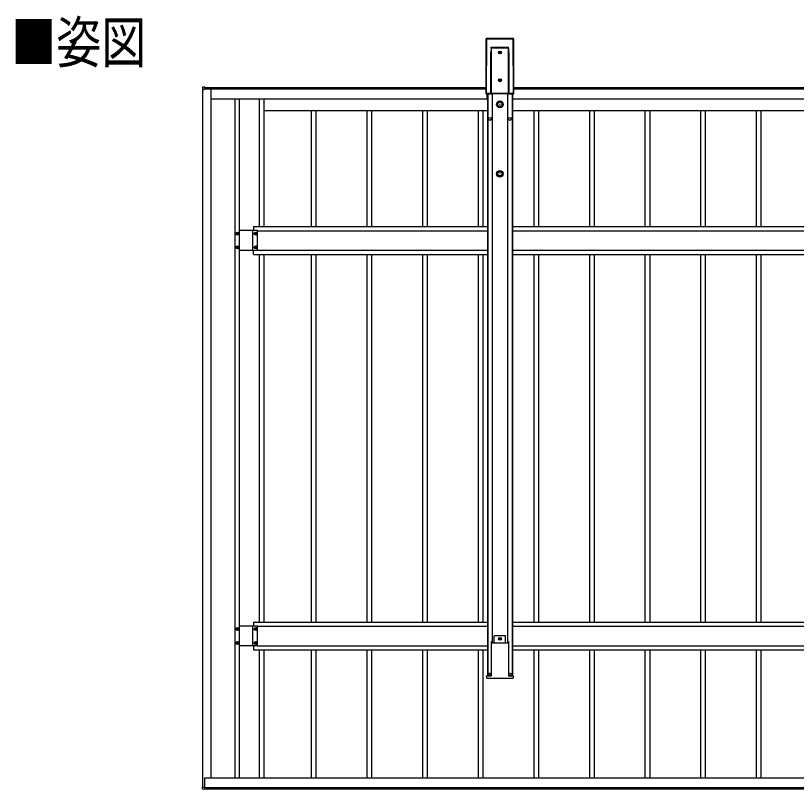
# Model space of a CAD drawing. Units: millimetres, scale not verified. Extents: x -12615 to 12615, y -8910 to 8910.
# Drawn here: x -5358 to -2551, y -166 to 2617 of the extents above; entities that cross this region are included whole.
import ezdxf
from ezdxf.enums import TextEntityAlignment as Align

# ---------------------------------------------------------------- set-up
doc = ezdxf.new("R2010")
doc.units = ezdxf.units.MM
doc.header["$LTSCALE"] = 50
doc.layers.add('0-2_USER1', color=3, linetype='Continuous')
doc.layers.add('0-6_YKK_A1', color=4, linetype='Continuous')
doc.styles.add('ＭＳ ゴシック', font='')
doc.styles.get('ＭＳ ゴシック').set_extended_font_data('MS Gothic')

msp = doc.modelspace()

# ---------------------------------------------------------------- linework, layer by layer
at = {"layer": '0-6_YKK_A1'}
for p, q in [((-3666.2, 2533.5), (-3666.83, 2336.36)), ((-3666.34, 2336.84), (-3665.72, 2533.02)), ((-3666.19, 2533.5), (-3666.2, 2533.5)), ((-3665.72, 2533.02), (-3666.19, 2533.5)), ((-3665.22, 2532.99), (-3665.85, 2336.81)), ((-3568.19, 2534), (-3665.7, 2534)), ((-3665.7, 2534), (-3665.22, 2533.52)), ((-3568.19, 2534), (-3665.7, 2534)), ((-3665.7, 2534), (-3665.7, 2534)), ((-3665.22, 2533.52), (-3568.66, 2533.52)), ((-3665.22, 2533.52), (-3665.22, 2532.99)), ((-3568.66, 2532.99), (-3665.22, 2532.99)), ((-3568.66, 2533.52), (-3568.19, 2534)), ((-3568.66, 2533.52), (-3568.66, 2532.99)), ((-3568.04, 2336.81), (-3568.66, 2532.99)), ((-3568.19, 2534), (-3568.19, 2534)), ((-3567.69, 2533.5), (-3568.17, 2533.02)), ((-3568.17, 2533.02), (-3567.54, 2336.84)), ((-3567.05, 2336.36), (-3567.69, 2533.5)), ((-3567.05, 2336.36), (-3567.69, 2533.5)), ((-3567.69, 2533.5), (-3567.69, 2533.5)), ((-3648, 2502.91), (-3585.88, 2502.91)), ((-3585.88, 2500.3), (-3648, 2500.3)), ((-3648, 2500.3), (-3648, 2337.37)), ((-3585.88, 2337.37), (-3585.88, 2500.3)), ((-3649.47, 2336.92), (-3649, 2483.7)), ((-3648.5, 2483.68), (-3648.97, 2336.9)), ((-3648.5, 2337.37), (-3648.5, 2483.68)), ((-3616.46, 2485.77), (-3616.46, 2486.73)), ((-3585.38, 2483.68), (-3585.38, 2337.37)), ((-3584.91, 2336.9), (-3585.38, 2483.68)), ((-3584.88, 2483.7), (-3584.41, 2336.92)), ((-3616.46, 2385.77), (-3616.46, 2386.73)), ((-4678.44, 2359.69), (-4685.97, 2359.23)), ((-4678.44, 2359.19), (-4678.44, 2359.69)), ((-4678.44, 2353.29), (-4678.44, 2359.19)), ((-4685.97, 2351.49), (-4680.26, 2351.49)), ((-4684.94, -157.54), (-4684.94, 2351.49)), ((-4680.26, 2351.49), (-4679.94, 2351.49)), ((-4679.94, 2351.49), (-4679.94, 2352.69)), ((-4654.94, 2352.68), (-4679.94, 2352.68)), ((-4679.44, 2352.68), (-4679.44, 2352.99)), ((-4678.44, 2358.18), (-3666.76, 2358.18)), ((-4678.44, 2353.18), (-3666.77, 2353.18)), ((-4676.44, 2353.15), (-3666.77, 2353.15)), ((-4676.44, 2353.15), (-4676.44, 2352.68)), ((-4654.94, -124.24), (-4654.94, 2352.68)), ((-3666.83, 2336.36), (-3666.83, 2336.36)), ((-3665.85, 2336.34), (-3666.33, 2335.86)), ((-3666.33, 2335.86), (-3645.57, 2335.86)), ((-3666.33, 2335.86), (-3645.57, 2335.86)), ((-3666.33, 2335.86), (-3666.33, 2335.86)), ((-3665.85, 2336.81), (-3649.46, 2336.81)), ((-3665.85, 2336.81), (-3665.85, 2336.34)), ((-3648.53, 2336.34), (-3665.85, 2336.34)), ((-3662.94, 2318.18), (-3662.94, 2335.86)), ((-3662.94, 2318.18), (-3662.94, 2335.86)), ((-3662.94, 2333.18), (-3661.94, 2333.18)), ((-3661.94, 2335.86), (-3661.94, 242.74)), ((-3660.74, 2335.86), (-3660.74, 242.74)), ((-3648.97, 2336.9), (-3648.5, 2337.37)), ((-3648, 2336.87), (-3648.53, 2336.34)), ((-3648, 2337.37), (-3585.88, 2337.37)), ((-3648, 2337.37), (-3648, 2336.87)), ((-3585.88, 2336.87), (-3648, 2336.87)), ((-3645.57, 2335.86), (-3645.32, 2336.74)), ((-3645.32, 2336.74), (-3588.44, 2336.74)), ((-3644.44, 2336.74), (-3644.44, 360.91)), ((-3589.44, 2336.74), (-3589.44, 360.91)), ((-3588.44, 2336.74), (-3588.19, 2335.86)), ((-3588.19, 2335.86), (-3567.55, 2335.86)), ((-3588.19, 2335.86), (-3567.55, 2335.86)), ((-3585.88, 2337.37), (-3585.88, 2336.87)), ((-3585.35, 2336.34), (-3585.88, 2336.87)), ((-3585.38, 2337.37), (-3584.91, 2336.9)), ((-3568.04, 2336.34), (-3585.35, 2336.34)), ((-3584.42, 2336.81), (-3568.04, 2336.81)), ((-3573.14, 2335.86), (-3573.14, 242.74)), ((-3571.94, 2335.86), (-3571.94, 242.74)), ((-3571.94, 2333.18), (-3570.94, 2333.18)), ((-3570.94, 2318.18), (-3570.94, 2335.86)), ((-3570.94, 2318.18), (-3570.94, 2335.86)), ((-3568.04, 2336.34), (-3568.04, 2336.81)), ((-3567.55, 2335.86), (-3568.04, 2336.34)), ((-3567.55, 2335.86), (-3567.55, 2335.86)), ((-3567.54, 2336.84), (-3567.05, 2336.36)), ((-3567.12, 2358.18), (-792.76, 2358.18)), ((-3567.11, 2353.18), (-792.77, 2353.18)), ((-3567.11, 2353.15), (-792.77, 2353.15)), ((-3567.05, 2336.36), (-3567.05, 2336.36)), ((-4654.94, 2318.18), (-3662.94, 2318.18)), ((-4569.94, 2318.18), (-4569.94, -124.24)), ((-4553.94, 2318.18), (-4553.94, -124.24)), ((-4482.94, 2318.18), (-4482.94, 1858.18)), ((-4465.94, 2318.18), (-4465.94, 1858.18)), ((-3570.94, 2318.18), (-788.94, 2318.18)), ((-4465.94, 2275.18), (-4278.84, 2275.18)), ((-4293.94, 1858.18), (-4293.94, 2275.18)), ((-4293.94, 2275.18), (-4078.84, 2275.18)), ((-4276.94, 1858.18), (-4276.94, 2275.18)), ((-4093.94, 1858.18), (-4093.94, 2275.18)), ((-4093.94, 2275.18), (-3878.84, 2275.18)), ((-4076.94, 1858.18), (-4076.94, 2275.18)), ((-3893.94, 1858.18), (-3893.94, 2275.18)), ((-3893.94, 2275.18), (-3678.84, 2275.18)), ((-3876.94, 1858.18), (-3876.94, 2275.18)), ((-3693.94, 1858.18), (-3693.94, 2275.18)), ((-3693.94, 2275.18), (-3661.94, 2275.18)), ((-3676.94, 1858.18), (-3676.94, 2275.18)), ((-3571.94, 2275.18), (-3478.84, 2275.18)), ((-3493.94, 1858.18), (-3493.94, 2275.18)), ((-3493.94, 2275.18), (-3278.84, 2275.18)), ((-3476.94, 1858.18), (-3476.94, 2275.18)), ((-3293.94, 1858.18), (-3293.94, 2275.18)), ((-3293.94, 2275.18), (-3078.84, 2275.18)), ((-3276.94, 1858.18), (-3276.94, 2275.18)), ((-3093.94, 1858.18), (-3093.94, 2275.18)), ((-3093.94, 2275.18), (-2878.84, 2275.18)), ((-3076.94, 1858.18), (-3076.94, 2275.18)), ((-2893.94, 1858.18), (-2893.94, 2275.18)), ((-2893.94, 2275.18), (-2678.84, 2275.18)), ((-2876.94, 1858.18), (-2876.94, 2275.18)), ((-2693.94, 1858.18), (-2693.94, 2275.18)), ((-2693.94, 2275.18), (-2478.84, 2275.18)), ((-2676.94, 1858.18), (-2676.94, 2275.18)), ((-4502.94, 1858.18), (-4502.94, 1843.68)), ((-4502.94, 1858.18), (-3661.94, 1858.18)), ((-3571.94, 1858.18), (-787.94, 1858.18)), ((-4561.42, 1834.62), (-4561.42, 1835.58)), ((-4487.94, 1843.68), (-4553.94, 1843.68)), ((-4487.94, 1843.68), (-4553.94, 1843.68)), ((-4505.44, 1772.68), (-4505.44, 1843.68)), ((-4505.44, 1772.68), (-4505.44, 1843.68)), ((-4495.42, 1834.62), (-4495.42, 1835.58)), ((-4487.94, 1772.68), (-4487.94, 1843.68)), ((-4487.94, 1772.68), (-4487.94, 1843.68)), ((-4487.94, 1843.18), (-3661.94, 1843.18)), ((-3571.94, 1843.18), (-787.94, 1843.18)), ((-4561.42, 1784.62), (-4561.42, 1785.58)), ((-4487.94, 1772.68), (-4553.94, 1772.68)), ((-4487.94, 1772.68), (-4553.94, 1772.68)), ((-4502.94, 1758.18), (-4502.94, 1772.68)), ((-4495.42, 1784.62), (-4495.42, 1785.58)), ((-4487.94, 1773.18), (-3661.94, 1773.18)), ((-3571.94, 1773.18), (-787.94, 1773.18)), ((-4502.94, 1758.18), (-3661.94, 1758.18)), ((-4482.94, 1758.18), (-4482.94, 435.76)), ((-4465.94, 1758.18), (-4465.94, 435.76)), ((-4293.94, 435.76), (-4293.94, 1758.18)), ((-4276.94, 435.76), (-4276.94, 1758.18)), ((-4093.94, 435.76), (-4093.94, 1758.18)), ((-4076.94, 435.76), (-4076.94, 1758.18)), ((-3893.94, 435.76), (-3893.94, 1758.18)), ((-3876.94, 435.76), (-3876.94, 1758.18)), ((-3693.94, 435.76), (-3693.94, 1758.18)), ((-3676.94, 435.76), (-3676.94, 1758.18)), ((-3571.94, 1758.18), (-787.94, 1758.18)), ((-3493.94, 435.76), (-3493.94, 1758.18)), ((-3476.94, 435.76), (-3476.94, 1758.18)), ((-3293.94, 435.76), (-3293.94, 1758.18)), ((-3276.94, 435.76), (-3276.94, 1758.18)), ((-3093.94, 435.76), (-3093.94, 1758.18)), ((-3076.94, 435.76), (-3076.94, 1758.18)), ((-2893.94, 435.76), (-2893.94, 1758.18)), ((-2876.94, 435.76), (-2876.94, 1758.18)), ((-2693.94, 435.76), (-2693.94, 1758.18)), ((-2676.94, 435.76), (-2676.94, 1758.18)), ((-4487.94, 421.26), (-4553.94, 421.26)), ((-4505.44, 350.26), (-4505.44, 421.26)), ((-4502.94, 435.76), (-4502.94, 421.26)), ((-4502.94, 435.76), (-3661.94, 435.76)), ((-4487.94, 350.26), (-4487.94, 421.26)), ((-3571.94, 435.76), (-787.94, 435.76)), ((-4561.42, 412.2), (-4561.42, 413.16)), ((-4495.42, 412.2), (-4495.42, 413.16)), ((-4487.94, 420.76), (-3661.94, 420.76)), ((-3571.94, 420.76), (-787.94, 420.76)), ((-3648.19, 366.1), (-3648.19, 242.89)), ((-3647.83, 366.24), (-3648.18, 366.24)), ((-3647.83, 366.24), (-3647.33, 366.24)), ((-3647.33, 366.24), (-3645.29, 366.24)), ((-3644.98, 360.91), (-3645.29, 366.24)), ((-3596.44, 386.74), (-3637.44, 386.74)), ((-3637.44, 360.91), (-3637.44, 386.74)), ((-3616.46, 377.18), (-3616.46, 378.14)), ((-3596.44, 360.91), (-3596.44, 386.74)), ((-3588.59, 366.24), (-3586.55, 366.24)), ((-3586.55, 366.24), (-3586.05, 366.24)), ((-3586.05, 366.24), (-3585.7, 366.24)), ((-3585.69, 366.1), (-3585.69, 242.89)), ((-4561.42, 362.2), (-4561.42, 363.16)), ((-4487.94, 350.26), (-4553.94, 350.26)), ((-4502.94, 350.26), (-4502.94, 335.76)), ((-4495.42, 362.2), (-4495.42, 363.16)), ((-4487.94, 350.76), (-3661.94, 350.76)), ((-3571.94, 350.76), (-787.94, 350.76)), ((-4502.94, 335.76), (-3661.94, 335.76)), ((-4482.94, 335.76), (-4482.94, -124.24)), ((-4465.94, 335.76), (-4465.94, -124.24)), ((-4293.94, -124.24), (-4293.94, 335.76)), ((-4276.94, -124.24), (-4276.94, 335.76)), ((-4093.94, -124.24), (-4093.94, 335.76)), ((-4076.94, -124.24), (-4076.94, 335.76)), ((-3893.94, -124.24), (-3893.94, 335.76)), ((-3876.94, -124.24), (-3876.94, 335.76)), ((-3693.94, -124.24), (-3693.94, 335.76)), ((-3676.94, -124.24), (-3676.94, 335.76)), ((-3571.94, 335.76), (-787.94, 335.76)), ((-3493.94, -124.24), (-3493.94, 335.76)), ((-3476.94, -124.24), (-3476.94, 335.76)), ((-3293.94, -124.24), (-3293.94, 335.76)), ((-3276.94, -124.24), (-3276.94, 335.76)), ((-3093.94, -124.24), (-3093.94, 335.76)), ((-3076.94, -124.24), (-3076.94, 335.76)), ((-2893.94, -124.24), (-2893.94, 335.76)), ((-2876.94, -124.24), (-2876.94, 335.76)), ((-2693.94, -124.24), (-2693.94, 335.76)), ((-2676.94, -124.24), (-2676.94, 335.76)), ((-3664.31, 242.74), (-3649.3, 242.74)), ((-3648.77, 233.24), (-3662.35, 233.24)), ((-3658.44, 242.74), (-3658.44, 246.74)), ((-3649.44, 242.74), (-3649.44, 246.74)), ((-3649.3, 242.74), (-3648.3, 242.74)), ((-3647.28, 233.24), (-3648.77, 233.24)), ((-3648.2, 242.74), (-3648.3, 242.74)), ((-3646.9, 233.24), (-3647.28, 233.24)), ((-3586.98, 233.24), (-3646.9, 233.24)), ((-3586.6, 233.24), (-3586.98, 233.24)), ((-3585.11, 233.24), (-3586.6, 233.24)), ((-3585.68, 242.74), (-3585.58, 242.74)), ((-3585.58, 242.74), (-3584.58, 242.74)), ((-3571.53, 233.24), (-3585.11, 233.24)), ((-3584.58, 242.74), (-3569.57, 242.74)), ((-3584.44, 242.74), (-3584.44, 246.74)), ((-3575.44, 242.74), (-3575.44, 246.74)), ((-3569.57, 242.74), (-3569.07, 242.74)), ((-3569.07, 242.74), (-3569.54, 235.12)), ((-4679.44, -124.24), (295.06, -124.24)), ((-4679.44, -124.24), (-4679.44, -159.04)), ((-4685.97, -157.54), (-4680.26, -157.54)), ((-4678.44, -165.74), (-4685.97, -165.28)), ((-4680.26, -157.54), (-4679.94, -157.54)), ((-4679.94, -157.54), (-4679.94, -158.74)), ((-4679.94, -157.54), (-4679.94, -158.74)), ((-4679.44, -158.74), (-4679.94, -158.74)), ((-4678.44, -159.24), (315.56, -159.24)), ((-4678.44, -159.34), (-4678.44, -165.24)), ((-4678.44, -164.24), (315.56, -164.24)), ((-4678.44, -165.24), (-4678.44, -165.74))]:
    msp.add_line(p, q, dxfattribs=at)
for points in [[(-3666.19, 2533.5), (-3666.83, 2336.36), (-3666.34, 2336.84)], [(-3648.36, 2500.32), (-3648.09, 2502.3), (-3648, 2502.87), (-3648, 2502.91)], [(-3648, 2500.3), (-3648.02, 2500.3), (-3648.05, 2500.3), (-3648.07, 2500.3), (-3648.09, 2500.3), (-3648.12, 2500.3), (-3648.14, 2500.3), (-3648.16, 2500.3), (-3648.18, 2500.3)], [(-3585.7, 2500.3), (-3585.84, 2502.29), (-3585.88, 2502.87), (-3585.88, 2502.91)], [(-3585.88, 2500.3), (-3585.86, 2500.3), (-3585.83, 2500.3), (-3585.81, 2500.3), (-3585.79, 2500.3), (-3585.77, 2500.3), (-3585.74, 2500.3), (-3585.72, 2500.3), (-3585.7, 2500.3)], [(-3618.38, 2484.81), (-3619.34, 2484.81), (-3619.34, 2483.85), (-3618.38, 2483.85)], [(-3616.46, 2486.73), (-3617.42, 2486.73), (-3617.42, 2485.77)], [(-3617.42, 2482.89), (-3617.42, 2481.93), (-3616.46, 2481.93), (-3616.46, 2482.89)], [(-3615.5, 2483.85), (-3614.54, 2483.85), (-3614.54, 2484.81), (-3615.5, 2484.81)], [(-3616.46, 2386.73), (-3617.42, 2386.73), (-3617.42, 2385.77)], [(-4686.44, 2358.73), (-4686.44, 2351.49), (-4685.97, 2351.49)], [(-3618.38, 2384.81), (-3619.34, 2384.81), (-3619.34, 2383.85), (-3618.38, 2383.85)], [(-3617.42, 2382.89), (-3617.42, 2381.93), (-3616.46, 2381.93), (-3616.46, 2382.89)], [(-3615.5, 2383.85), (-3614.54, 2383.85), (-3614.54, 2384.81), (-3615.5, 2384.81)], [(-4679.64, 2352.99), (-4678.44, 2352.99), (-4678.44, 2353.29)], [(-3648, 2337.37), (-3648.09, 2337.37), (-3648.19, 2337.37), (-3648.27, 2337.37), (-3648.34, 2337.37), (-3648.41, 2337.37), (-3648.45, 2337.37), (-3648.49, 2337.37), (-3648.5, 2337.37)], [(-3585.88, 2337.37), (-3585.79, 2337.37), (-3585.7, 2337.37), (-3585.61, 2337.37), (-3585.54, 2337.37), (-3585.48, 2337.37), (-3585.43, 2337.37), (-3585.4, 2337.37), (-3585.38, 2337.37)], [(-4562.38, 1832.7), (-4563.34, 1832.7), (-4563.34, 1833.66), (-4562.38, 1833.66)], [(-4561.42, 1835.58), (-4560.46, 1835.58), (-4560.46, 1834.62)], [(-4560.46, 1831.74), (-4560.46, 1830.78), (-4561.42, 1830.78), (-4561.42, 1831.74)], [(-4559.5, 1833.66), (-4558.54, 1833.66), (-4558.54, 1832.7), (-4559.5, 1832.7)], [(-4496.38, 1832.7), (-4497.34, 1832.7), (-4497.34, 1833.66), (-4496.38, 1833.66)], [(-4495.42, 1835.58), (-4494.46, 1835.58), (-4494.46, 1834.62)], [(-4494.46, 1831.74), (-4494.46, 1830.78), (-4495.42, 1830.78), (-4495.42, 1831.74)], [(-4493.5, 1833.66), (-4492.54, 1833.66), (-4492.54, 1832.7), (-4493.5, 1832.7)], [(-4562.38, 1782.7), (-4563.34, 1782.7), (-4563.34, 1783.66), (-4562.38, 1783.66)], [(-4561.42, 1785.58), (-4560.46, 1785.58), (-4560.46, 1784.62)], [(-4560.46, 1781.74), (-4560.46, 1780.78), (-4561.42, 1780.78), (-4561.42, 1781.74)], [(-4559.5, 1783.66), (-4558.54, 1783.66), (-4558.54, 1782.7), (-4559.5, 1782.7)], [(-4496.38, 1782.7), (-4497.34, 1782.7), (-4497.34, 1783.66), (-4496.38, 1783.66)], [(-4495.42, 1785.58), (-4494.46, 1785.58), (-4494.46, 1784.62)], [(-4494.46, 1781.74), (-4494.46, 1780.78), (-4495.42, 1780.78), (-4495.42, 1781.74)], [(-4493.5, 1783.66), (-4492.54, 1783.66), (-4492.54, 1782.7), (-4493.5, 1782.7)], [(-4562.38, 410.28), (-4563.34, 410.28), (-4563.34, 411.24), (-4562.38, 411.24)], [(-4561.42, 413.16), (-4560.46, 413.16), (-4560.46, 412.2)], [(-4560.46, 409.32), (-4560.46, 408.36), (-4561.42, 408.36), (-4561.42, 409.32)], [(-4559.5, 411.24), (-4558.54, 411.24), (-4558.54, 410.28), (-4559.5, 410.28)], [(-4496.38, 410.28), (-4497.34, 410.28), (-4497.34, 411.24), (-4496.38, 411.24)], [(-4495.42, 413.16), (-4494.46, 413.16), (-4494.46, 412.2)], [(-4494.46, 409.32), (-4494.46, 408.36), (-4495.42, 408.36), (-4495.42, 409.32)], [(-4493.5, 411.24), (-4492.54, 411.24), (-4492.54, 410.28), (-4493.5, 410.28)], [(-3644.98, 360.91), (-3588.9, 360.91), (-3588.59, 366.24)], [(-3618.38, 376.22), (-3619.34, 376.22), (-3619.34, 375.26), (-3618.38, 375.26)], [(-3616.46, 378.14), (-3617.42, 378.14), (-3617.42, 377.18)], [(-3617.42, 374.3), (-3617.42, 373.34), (-3616.46, 373.34), (-3616.46, 374.3)], [(-3615.5, 375.26), (-3614.54, 375.26), (-3614.54, 376.22), (-3615.5, 376.22)], [(-4562.38, 360.28), (-4563.34, 360.28), (-4563.34, 361.24), (-4562.38, 361.24)], [(-4561.42, 363.16), (-4560.46, 363.16), (-4560.46, 362.2)], [(-4560.46, 359.32), (-4560.46, 358.36), (-4561.42, 358.36), (-4561.42, 359.32)], [(-4559.5, 361.24), (-4558.54, 361.24), (-4558.54, 360.28), (-4559.5, 360.28)], [(-4496.38, 360.28), (-4497.34, 360.28), (-4497.34, 361.24), (-4496.38, 361.24)], [(-4495.42, 363.16), (-4494.46, 363.16), (-4494.46, 362.2)], [(-4494.46, 359.32), (-4494.46, 358.36), (-4495.42, 358.36), (-4495.42, 359.32)], [(-4493.5, 361.24), (-4492.54, 361.24), (-4492.54, 360.28), (-4493.5, 360.28)], [(-3664.35, 235.12), (-3664.81, 242.74), (-3664.31, 242.74)], [(-4686.44, -164.78), (-4686.44, -157.54), (-4685.97, -157.54)], [(-4679.64, -159.04), (-4678.44, -159.04), (-4678.44, -159.34)]]:
    msp.add_lwpolyline(points, dxfattribs=at)
for centre, radius in [((-3616.94, 2484.33), 5.3), ((-3616.94, 2384.33), 5.3), ((-3616.88, 2297.83), 12), ((-3616.88, 2297.83), 10.88), ((-3616.88, 2297.83), 7.48), ((-3616.88, 2297.83), 0.5), ((-3652.44, 2245.18), 5), ((-3581.44, 2245.18), 5), ((-3616.88, 2047.83), 12), ((-3616.88, 2047.83), 10.88), ((-3616.88, 2047.83), 7.48), ((-3616.88, 2047.83), 0.5), ((-4560.94, 1833.18), 5.3), ((-4494.94, 1833.18), 5.3), ((-4560.94, 1783.18), 5.3), ((-4494.94, 1783.18), 5.3), ((-4560.94, 410.76), 5.3), ((-4494.94, 410.76), 5.3), ((-4560.94, 360.76), 5.3), ((-4494.94, 360.76), 5.3), ((-3616.94, 375.74), 5.3), ((-3653.94, 247.24), 5), ((-3579.94, 247.24), 5)]:
    msp.add_circle(centre, radius, dxfattribs=at)
for centre, radius, start, end in [((-3665.7, 2533.5), 0.5, 90, 179.81634), ((-3665.69, 2533.5), 0.501, 90.24971, 179.75029), ((-3665.21, 2533.02), 0.501, 90.24971, 179.75029), ((-3665.32, 2535.75), 2.76, 261.80183, 272.1952), ((-3568.67, 2533.02), 0.501, 0.24971, 89.75029), ((-3568.56, 2535.75), 2.76, 267.8048, 278.19817), ((-3568.19, 2533.5), 0.5, 0.18366, 90), ((-3568.19, 2533.5), 0.501, 0.24971, 89.75029), ((-3649.57, 2491.32), 9.09, 81.20266, 82.35702), ((-3206.62, 2470.33), 442.57, 175.77814, 176.1178), ((-3884.62, 2459.33), 301.89, 7.80423, 8.30085), ((-3584.31, 2491.32), 9.09, 97.64298, 98.79734), ((-3648.89, 2480.95), 2.76, 81.80183, 92.1952), ((-3618.38, 2485.77), 0.96, 270, 0), ((-3618.38, 2482.89), 0.96, 0, 90), ((-3615.5, 2485.77), 0.96, 180, 270), ((-3615.5, 2482.89), 0.96, 90, 180), ((-3584.99, 2480.95), 2.76, 87.8048, 98.19817), ((-4685.94, 2358.73), 0.5, 93.5, 180), ((-3618.38, 2385.77), 0.96, 270, 0), ((-3618.38, 2382.89), 0.96, 0, 90), ((-3615.5, 2385.77), 0.96, 180, 270), ((-3615.5, 2382.89), 0.96, 90, 180), ((-4679.64, 2352.69), 0.3, 90, 180), ((-3666.33, 2336.36), 0.5, 179.81634, 270), ((-3666.33, 2336.36), 0.501, 180.24971, 269.75029), ((-3665.95, 2339.57), 2.76, 261.80183, 272.1952), ((-3665.84, 2336.84), 0.501, 180.24971, 269.75029), ((-3649.36, 2334.16), 2.76, 81.80183, 92.1952), ((-3649.06, 2334.05), 2.79, 88.18282, 98.39155), ((-3648, 2337.37), 0.501, 180.24971, 269.75029), ((-3585.88, 2337.37), 0.501, 270.24971, 359.75029), ((-3584.52, 2334.16), 2.76, 87.8048, 98.19817), ((-3584.82, 2334.05), 2.79, 81.60845, 91.81718), ((-3567.93, 2339.57), 2.76, 267.8048, 278.19817), ((-3568.04, 2336.84), 0.501, 270.24971, 359.75029), ((-3567.56, 2336.36), 0.501, 270.24971, 359.75029), ((-3567.55, 2336.36), 0.5, 270, 0.18366), ((-4562.38, 1834.62), 0.96, 270, 0), ((-4562.38, 1831.74), 0.96, 0, 90), ((-4559.5, 1834.62), 0.96, 180, 270), ((-4559.5, 1831.74), 0.96, 90, 180), ((-4496.38, 1834.62), 0.96, 270, 0), ((-4496.38, 1831.74), 0.96, 0, 90), ((-4493.5, 1834.62), 0.96, 180, 270), ((-4493.5, 1831.74), 0.96, 90, 180), ((-4562.38, 1784.62), 0.96, 270, 0), ((-4562.38, 1781.74), 0.96, 0, 90), ((-4559.5, 1784.62), 0.96, 180, 270), ((-4559.5, 1781.74), 0.96, 90, 180), ((-4496.38, 1784.62), 0.96, 270, 0), ((-4496.38, 1781.74), 0.96, 0, 90), ((-4493.5, 1784.62), 0.96, 180, 270), ((-4493.5, 1781.74), 0.96, 90, 180), ((-4562.38, 412.2), 0.96, 270, 0), ((-4562.38, 409.32), 0.96, 0, 90), ((-4559.5, 412.2), 0.96, 180, 270), ((-4559.5, 409.32), 0.96, 90, 180), ((-4496.38, 412.2), 0.96, 270, 0), ((-4496.38, 409.32), 0.96, 0, 90), ((-4493.5, 412.2), 0.96, 180, 270), ((-4493.5, 409.32), 0.96, 90, 180), ((-3618.38, 377.18), 0.96, 270, 0), ((-3618.38, 374.3), 0.96, 0, 90), ((-3615.5, 377.18), 0.96, 180, 270), ((-3615.5, 374.3), 0.96, 90, 180), ((-4562.38, 362.2), 0.96, 270, 0), ((-4562.38, 359.32), 0.96, 0, 90), ((-4559.5, 362.2), 0.96, 180, 270), ((-4559.5, 359.32), 0.96, 90, 180), ((-4496.38, 362.2), 0.96, 270, 0), ((-4496.38, 359.32), 0.96, 0, 90), ((-4493.5, 362.2), 0.96, 180, 270), ((-4493.5, 359.32), 0.96, 90, 180), ((-3662.35, 235.24), 2, 183.5, 270), ((-3653.94, 246.74), 4.5, 90, 180), ((-3653.94, 246.74), 4.5, 0, 90), ((-3579.94, 246.74), 4.5, 90, 180), ((-3579.94, 246.74), 4.5, 0, 90), ((-3571.53, 235.24), 2, 270, 356.5), ((-4685.94, -164.78), 0.5, 180, 266.5), ((-4679.64, -158.74), 0.3, 180, 270)]:
    msp.add_arc(centre, radius, start, end, dxfattribs=at)
for centre, major_axis, ratio, start_param, end_param in [((-3648, 2482.54), (0, -19.08), 0.052413, 3.5123474, 4.6513024), ((-3648, 2482.51), (0, -19.08), 0.026207, 3.5123474, 4.6513024), ((-3644.91, 2500.3), (0, -50), 0.061774, 4.6600291, 4.7123946), ((-3588.97, 2500.3), (0, -50), 0.061774, 1.5707907, 1.6231562), ((-3585.88, 2482.51), (0, -19.08), 0.026207, 1.6318829, 2.7708379), ((-3585.88, 2482.54), (0, -19.08), 0.052413, 1.6318829, 2.7708379), ((-3648.47, 2336.93), (-0.543, -0.848), 0.992387, 5.2824884, 5.3922079), ((-3648.53, 2336.84), (0.941, -0.042), 0.529688, 3.2789358, 4.7362857), ((-3648.47, 2336.9), (-0.293, -0.417), 0.981557, 5.3232786, 5.4329981), ((-3648.53, 2336.84), (0.185, -0.478), 0.839234, 4.3937254, 5.8510754), ((-3585.35, 2336.84), (-0.185, -0.478), 0.839234, 0.4321099, 1.8894599), ((-3585.35, 2336.84), (0.941, 0.042), 0.529688, 4.6884922, 6.1458421), ((-3585.41, 2336.9), (0.293, -0.417), 0.981557, 0.8501872, 0.9599067), ((-3585.41, 2336.93), (0.543, -0.848), 0.992387, 0.8909775, 1.0006969), ((-3648.15, 365.74), (0.031, -0.5), 0.061627, 3.1377656, 3.9231638), ((-3585.73, 365.74), (-0.031, -0.5), 0.061627, 2.3600215, 3.1454197), ((-3648.23, 243.24), (0.031, -0.5), 0.061627, 6.2793582, 7.0647564), ((-3585.65, 243.24), (-0.031, -0.5), 0.061627, 5.5016142, 6.2870124)]:
    msp.add_ellipse(centre, major_axis=major_axis, ratio=ratio, start_param=start_param, end_param=end_param, dxfattribs=at)

# ---------------------------------------------------------------- texts
at = {"layer": '0-2_USER1', "style": 'ＭＳ ゴシック', "width": 0.8}
msp.add_text('■姿図', height=148.5, dxfattribs=at).set_placement((-5374.46, 2402.19), align=Align.BOTTOM_LEFT)

doc.saveas('drawing.dxf')
